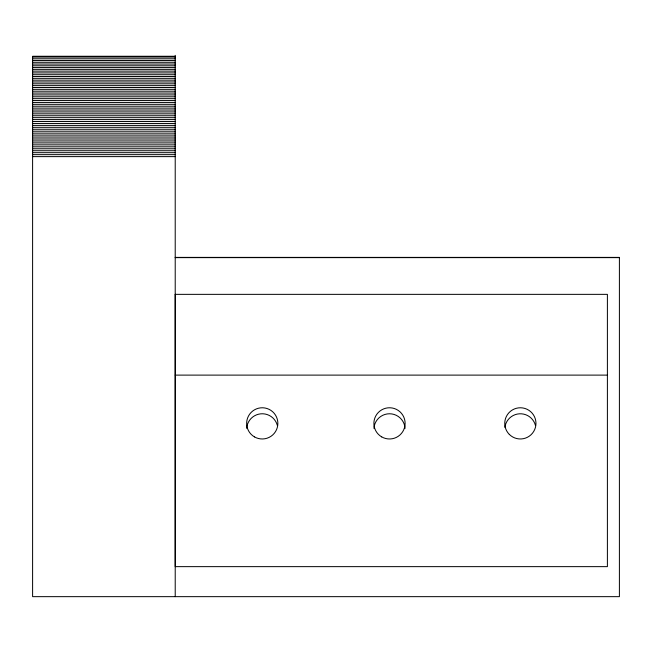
<?xml version="1.0" encoding="UTF-8"?>
<svg xmlns="http://www.w3.org/2000/svg" width="652" height="652" viewBox="0 0 652 652"><rect width="100%" height="100%" fill="white"/><g stroke="black" fill="none" stroke-linecap="round" stroke-linejoin="round"><path stroke-width="0.98" d="M175.217 56.325L32.6 56.325L32.6 596.653L619.4 596.653L619.4 257.393L175.217 257.393M32.6 56.431L175.217 56.431M32.6 57.066L175.217 57.066M32.6 58.794L175.217 58.794M32.6 60.538L175.217 60.538M32.6 62.282L175.217 62.282M32.6 64.035L175.217 64.035M32.6 65.795L175.217 65.795M32.6 67.572L175.217 67.572M32.6 69.348L175.217 69.348M32.6 71.125L175.217 71.125M32.6 72.918L175.217 72.918M32.6 74.719L175.217 74.719M32.6 76.52L175.217 76.52M32.6 78.33L175.217 78.33M32.6 80.155L175.217 80.155M32.6 81.973L175.217 81.973M32.6 83.806L175.217 83.806M32.6 85.64L175.217 85.64M32.6 87.49L175.217 87.49M32.6 89.332L175.217 89.332M32.6 91.19L175.217 91.19M32.6 93.049L175.217 93.049M32.6 94.915L175.217 94.915M32.6 96.789L175.217 96.789M32.6 98.664L175.217 98.664M32.6 100.547L175.217 100.547M32.6 102.429L175.217 102.429M32.6 104.32L175.217 104.32M32.6 106.211L175.217 106.211M32.6 108.118L175.217 108.118M32.6 110.017L175.217 110.017M32.6 111.924L175.217 111.924M32.6 113.839L175.217 113.839M32.6 115.754L175.217 115.754M32.6 117.67L175.217 117.67M32.6 119.593L175.217 119.593M32.6 121.525L175.217 121.525M32.6 123.456L175.217 123.456M32.6 125.388L175.217 125.388M32.6 127.319L175.217 127.319M32.6 129.259L175.217 129.259M32.6 131.199L175.217 131.199M32.6 133.147L175.217 133.147M32.6 135.094L175.217 135.094M32.6 137.042L175.217 137.042M32.6 138.99L175.217 138.99M32.6 140.946L175.217 140.946M32.6 142.902L175.217 142.902M32.6 144.858L175.217 144.858M32.6 146.814L175.217 146.814M32.6 148.77L175.217 148.77M32.6 150.734L175.217 150.734M32.6 152.69L175.217 152.69M32.6 154.654L175.217 154.654M32.6 156.619L175.217 156.619M175.217 257.63L619.4 257.63M175.217 375.112L607.395 375.112M175.217 55.347L175.217 596.653M246.676 428.356A15.607 15.607 0 0 1 277.328 425.34M373.93 428.356A15.607 15.607 0 0 1 389.505 413.767A15.607 15.607 0 0 1 405.079 428.356M504.884 427.337A15.607 15.607 0 0 1 535.431 425.34M175.217 294.354L175.217 566.637L607.395 566.637L607.395 294.354L175.217 294.354M254.451 436.889A15.607 15.607 0 0 0 277.858 423.376A15.607 15.607 0 0 0 254.451 409.855A15.607 15.607 0 0 0 254.451 436.889M381.697 436.889A15.607 15.607 0 0 0 405.112 423.376A15.607 15.607 0 0 0 381.697 409.855A15.607 15.607 0 0 0 381.697 436.889M509.326 434.411A15.607 15.607 0 0 0 535.431 427.41A15.607 15.607 0 0 0 516.319 408.299A15.607 15.607 0 0 0 509.326 434.411"/></g></svg>
